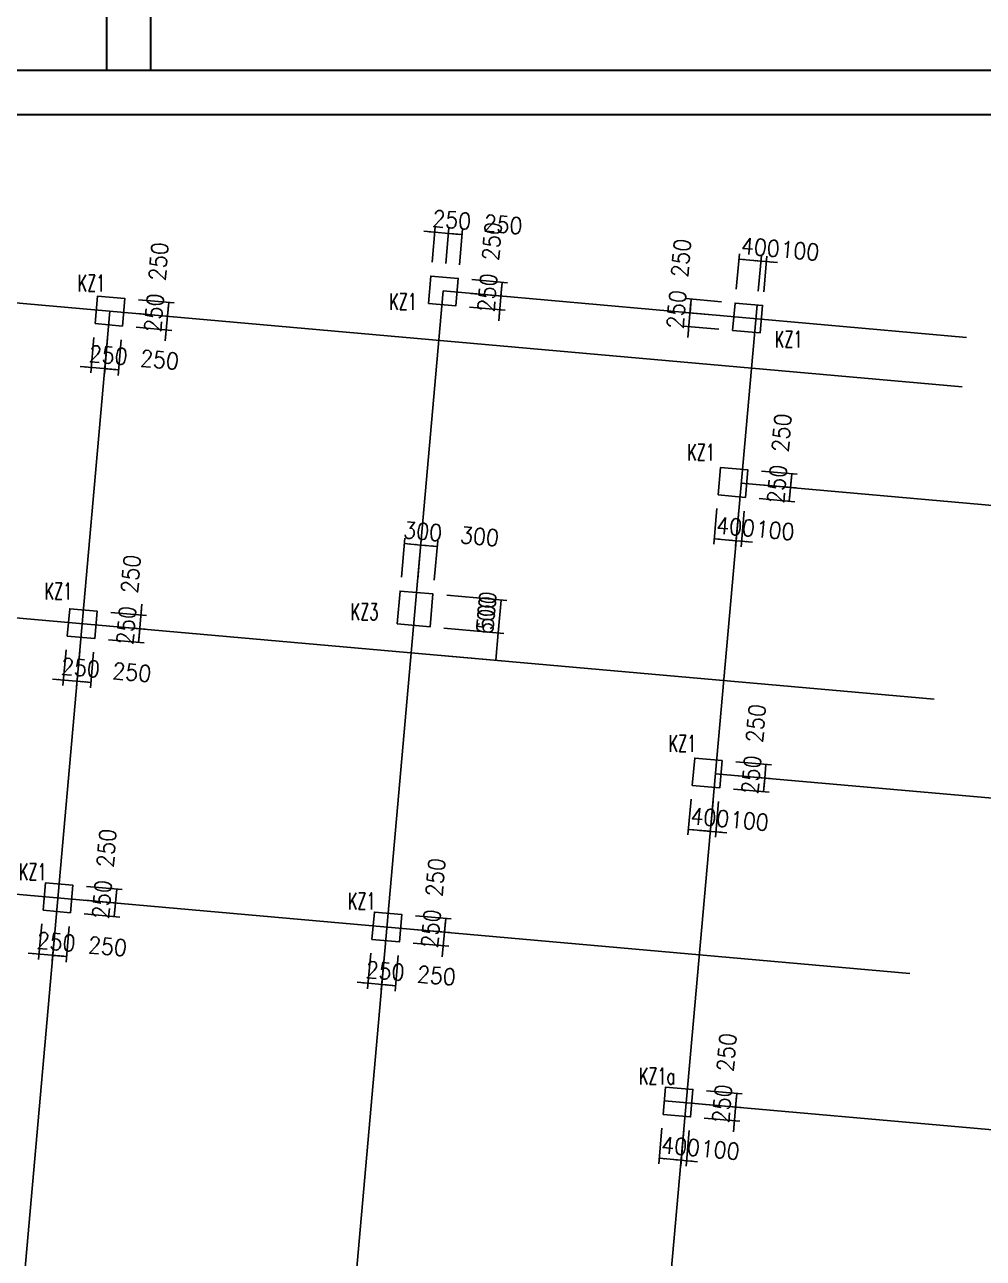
# Model space of a CAD drawing. Extents: x 387171 to 699106, y 11966 to 245688.
# Drawn here: x 574722 to 592139, y 76451 to 98863 of the extents above; entities that cross this region are included whole.
import ezdxf

# ---------------------------------------------------------------- set-up
doc = ezdxf.new("R2010")
doc.units = 0
doc.header["$LTSCALE"] = 100
doc.header["$MEASUREMENT"] = 0
for name, color, linetype in [('COLU', 7, 'Continuous'), ('DIM', 3, 'Continuous'), ('DOTE', 253, 'Continuous'), ('NUM', 7, 'Continuous')]:
    doc.layers.add(name, color=color, linetype=linetype)
doc.styles.get("Standard").update_dxf_attribs({"font": 'standard'})
doc.dimstyles.get("Standard").update_dxf_attribs({"dimtxt": 300, "dimasz": 100, "dimexe": 100, "dimexo": 250, "dimgap": 100, "dimtad": 0, "dimtoh": 1, "dimdec": 0, "dimdsep": 46, "dimcen": 0.09, "dimclrt": 7, "dimadec": 0, "dimazin": 0, "dimtfac": 1, "dimtdec": 4, "dimtofl": 0, "dimtmove": 0, "dimatfit": 3, "dimfxl": 1, "dimtolj": 1, "dimtzin": 0, "dimarcsym": 0})

# ---------------------------------------------------------------- blocks, each defined once
blk = doc.blocks.new('*D3253')
at = {"layer": 'DIM', "color": 0, "linetype": 'ByBlock', "lineweight": -2}
for p, q in [((587297, 90071), (587240, 89424)), ((587696, 90036), (587638, 89388)), ((587249, 89523), (587647, 89488))]:
    blk.add_line(p, q, dxfattribs=at)
for points in [[(587249, 89523), (587350, 89531), (587347, 89498)], [(587647, 89488), (587546, 89480), (587549, 89513)]]:
    blk.add_solid(points, dxfattribs=at)
at = {"layer": 'DIM', "color": 7, "linetype": 'Continuous', "lineweight": -2, "insert": (587640, 89740), "char_height": 300, "width": 576.67, "attachment_point": 5, "rotation": 354.9316}
blk.add_mtext('400', dxfattribs=at)
blk = doc.blocks.new('*D3017')
at = {"layer": 'DIM', "color": 0, "linetype": 'ByBlock', "lineweight": -2}
for p, q in [((587696, 90036), (587638, 89388)), ((587795, 90027), (587738, 89380)), ((587448, 89506), (587946, 89462))]:
    blk.add_line(p, q, dxfattribs=at)
for points in [[(587647, 89488), (587546, 89480), (587549, 89513)], [(587747, 89479), (587848, 89487), (587845, 89454)]]:
    blk.add_solid(points, dxfattribs=at)
at = {"layer": 'DIM', "color": 7, "linetype": 'Continuous', "lineweight": -2, "insert": (588357, 89676), "char_height": 300, "width": 476.67, "attachment_point": 5, "rotation": 354.9316}
blk.add_mtext('100', dxfattribs=at)
blk = doc.blocks.new('*D3213')
at = {"layer": 'DIM', "color": 0, "linetype": 'ByBlock', "lineweight": -2}
for p, q in [((588089, 90503), (588736, 90446)), ((588614, 90205), (588637, 90454)), ((588067, 90254), (588714, 90197))]:
    blk.add_line(p, q, dxfattribs=at)
for points in [[(588637, 90454), (588644, 90353), (588611, 90356)], [(588614, 90205), (588607, 90306), (588640, 90304)]]:
    blk.add_solid(points, dxfattribs=at)
at = {"layer": 'DIM', "color": 7, "linetype": 'Continuous', "lineweight": -2, "insert": (588391, 90517), "char_height": 300, "width": 566.67, "attachment_point": 5, "rotation": 84.9316}
blk.add_mtext('250', dxfattribs=at)
blk = doc.blocks.new('*D3951')
at = {"layer": 'DIM', "color": 0, "linetype": 'ByBlock', "lineweight": -2}
for p, q in [((588111, 90752), (588758, 90695)), ((588637, 90454), (588659, 90703)), ((588089, 90503), (588736, 90446))]:
    blk.add_line(p, q, dxfattribs=at)
for points in [[(588637, 90454), (588629, 90555), (588662, 90553)], [(588659, 90703), (588666, 90602), (588633, 90605)]]:
    blk.add_solid(points, dxfattribs=at)
at = {"layer": 'DIM', "color": 7, "linetype": 'Continuous', "lineweight": -2, "insert": (588474, 91449), "char_height": 300, "width": 566.67, "attachment_point": 5, "rotation": 84.9316}
blk.add_mtext('250', dxfattribs=at)
blk = doc.blocks.new('*D1722')
at = {"layer": 'DIM', "color": 0, "linetype": 'ByBlock', "lineweight": -2}
for p, q in [((575978, 93183), (575921, 92536)), ((576227, 93161), (576170, 92514)), ((575730, 92653), (576378, 92596))]:
    blk.add_line(p, q, dxfattribs=at)
for points in [[(575930, 92636), (575828, 92628), (575831, 92661)], [(576179, 92613), (576280, 92621), (576277, 92588)]]:
    blk.add_solid(points, dxfattribs=at)
at = {"layer": 'DIM', "color": 7, "linetype": 'Continuous', "lineweight": -2, "insert": (576241, 92859), "char_height": 300, "width": 566.67, "attachment_point": 5, "rotation": 354.9316}
blk.add_mtext('250', dxfattribs=at)
blk = doc.blocks.new('*D1337')
at = {"layer": 'DIM', "color": 0, "linetype": 'ByBlock', "lineweight": -2}
for p, q in [((576227, 93161), (576170, 92514)), ((576476, 93139), (576419, 92492)), ((576179, 92613), (576428, 92591))]:
    blk.add_line(p, q, dxfattribs=at)
for points in [[(576179, 92613), (576280, 92621), (576277, 92588)], [(576428, 92591), (576327, 92584), (576329, 92617)]]:
    blk.add_solid(points, dxfattribs=at)
at = {"layer": 'DIM', "color": 7, "linetype": 'Continuous', "lineweight": -2, "insert": (577173, 92776), "char_height": 300, "width": 566.67, "attachment_point": 5, "rotation": 354.9316}
blk.add_mtext('250', dxfattribs=at)
blk = doc.blocks.new('*D2254')
at = {"layer": 'DIM', "color": 0, "linetype": 'ByBlock', "lineweight": -2}
for p, q in [((577277, 93118), (577335, 93766)), ((576769, 93615), (577417, 93558)), ((576747, 93366), (577395, 93309))]:
    blk.add_line(p, q, dxfattribs=at)
for points in [[(577317, 93567), (577309, 93668), (577343, 93665)], [(577295, 93318), (577303, 93216), (577270, 93219)]]:
    blk.add_solid(points, dxfattribs=at)
at = {"layer": 'DIM', "color": 7, "linetype": 'Continuous', "lineweight": -2, "insert": (577072, 93629), "char_height": 300, "width": 566.67, "attachment_point": 5, "rotation": 84.9316}
blk.add_mtext('250', dxfattribs=at)
blk = doc.blocks.new('*D2435')
at = {"layer": 'DIM', "color": 0, "linetype": 'ByBlock', "lineweight": -2}
for p, q in [((576791, 93864), (577439, 93807)), ((577317, 93567), (577339, 93816)), ((576769, 93615), (577417, 93558))]:
    blk.add_line(p, q, dxfattribs=at)
for points in [[(577339, 93816), (577347, 93715), (577314, 93717)], [(577317, 93567), (577309, 93668), (577343, 93665)]]:
    blk.add_solid(points, dxfattribs=at)
at = {"layer": 'DIM', "color": 7, "linetype": 'Continuous', "lineweight": -2, "insert": (577154, 94561), "char_height": 300, "width": 566.67, "attachment_point": 5, "rotation": 84.9316}
blk.add_mtext('250', dxfattribs=at)
blk = doc.blocks.new('*D2053')
at = {"layer": 'DIM', "color": 0, "linetype": 'ByBlock', "lineweight": -2}
for p, q in [((581972, 95111), (582619, 95054)), ((582123, 94546), (582180, 95193)), ((582372, 94524), (582429, 95171))]:
    blk.add_line(p, q, dxfattribs=at)
for points in [[(582171, 95094), (582070, 95086), (582073, 95119)], [(582420, 95072), (582521, 95079), (582518, 95046)]]:
    blk.add_solid(points, dxfattribs=at)
at = {"layer": 'DIM', "color": 7, "linetype": 'Continuous', "lineweight": -2, "insert": (582482, 95317), "char_height": 300, "width": 566.67, "attachment_point": 5, "rotation": 354.9316}
blk.add_mtext('250', dxfattribs=at)
blk = doc.blocks.new('*D2944')
at = {"layer": 'DIM', "color": 0, "linetype": 'ByBlock', "lineweight": -2}
for p, q in [((582372, 94524), (582429, 95171)), ((582420, 95072), (582669, 95050)), ((582621, 94502), (582678, 95149))]:
    blk.add_line(p, q, dxfattribs=at)
for points in [[(582420, 95072), (582521, 95079), (582518, 95046)], [(582669, 95050), (582568, 95042), (582571, 95075)]]:
    blk.add_solid(points, dxfattribs=at)
at = {"layer": 'DIM', "color": 7, "linetype": 'Continuous', "lineweight": -2, "insert": (583415, 95234), "char_height": 300, "width": 566.67, "attachment_point": 5, "rotation": 354.9316}
blk.add_mtext('250', dxfattribs=at)
blk = doc.blocks.new('*D2547')
at = {"layer": 'DIM', "color": 0, "linetype": 'ByBlock', "lineweight": -2}
for p, q in [((582825, 93982), (583473, 93924)), ((583334, 93485), (583391, 94132)), ((582803, 93733), (583451, 93675))]:
    blk.add_line(p, q, dxfattribs=at)
for points in [[(583373, 93933), (583366, 94034), (583399, 94031)], [(583351, 93684), (583359, 93583), (583326, 93586)]]:
    blk.add_solid(points, dxfattribs=at)
at = {"layer": 'DIM', "color": 7, "linetype": 'Continuous', "lineweight": -2, "insert": (583128, 93995), "char_height": 300, "width": 566.67, "attachment_point": 5, "rotation": 84.9316}
blk.add_mtext('250', dxfattribs=at)
blk = doc.blocks.new('*D3312')
at = {"layer": 'DIM', "color": 0, "linetype": 'ByBlock', "lineweight": -2}
for p, q in [((582848, 94231), (583495, 94173)), ((583373, 93933), (583395, 94182)), ((582825, 93982), (583473, 93924))]:
    blk.add_line(p, q, dxfattribs=at)
for points in [[(583395, 94182), (583403, 94081), (583370, 94084)], [(583373, 93933), (583366, 94034), (583399, 94031)]]:
    blk.add_solid(points, dxfattribs=at)
at = {"layer": 'DIM', "color": 7, "linetype": 'Continuous', "lineweight": -2, "insert": (583211, 94928), "char_height": 300, "width": 566.67, "attachment_point": 5, "rotation": 84.9316}
blk.add_mtext('250', dxfattribs=at)
blk = doc.blocks.new('*D4514')
at = {"layer": 'DIM', "color": 0, "linetype": 'ByBlock', "lineweight": -2}
for p, q in [((575475, 87506), (575417, 86858)), ((575724, 87484), (575666, 86836)), ((575227, 86975), (575874, 86918))]:
    blk.add_line(p, q, dxfattribs=at)
for points in [[(575426, 86958), (575325, 86950), (575328, 86983)], [(575675, 86936), (575776, 86943), (575773, 86910)]]:
    blk.add_solid(points, dxfattribs=at)
at = {"layer": 'DIM', "color": 7, "linetype": 'Continuous', "lineweight": -2, "insert": (575737, 87181), "char_height": 300, "width": 566.67, "attachment_point": 5, "rotation": 354.9316}
blk.add_mtext('250', dxfattribs=at)
blk = doc.blocks.new('*D4270')
at = {"layer": 'DIM', "color": 0, "linetype": 'ByBlock', "lineweight": -2}
for p, q in [((575724, 87484), (575666, 86836)), ((575973, 87461), (575915, 86814)), ((575675, 86936), (575924, 86914))]:
    blk.add_line(p, q, dxfattribs=at)
for points in [[(575675, 86936), (575776, 86943), (575773, 86910)], [(575924, 86914), (575823, 86906), (575826, 86939)]]:
    blk.add_solid(points, dxfattribs=at)
at = {"layer": 'DIM', "color": 7, "linetype": 'Continuous', "lineweight": -2, "insert": (576670, 87098), "char_height": 300, "width": 566.67, "attachment_point": 5, "rotation": 354.9316}
blk.add_mtext('250', dxfattribs=at)
blk = doc.blocks.new('*D479')
at = {"layer": 'DIM', "color": 0, "linetype": 'ByBlock', "lineweight": -2}
for p, q in [((576266, 87937), (576913, 87880)), ((576792, 87640), (576814, 87889)), ((576244, 87688), (576891, 87631))]:
    blk.add_line(p, q, dxfattribs=at)
for points in [[(576814, 87889), (576821, 87788), (576788, 87791)], [(576792, 87640), (576784, 87741), (576817, 87738)]]:
    blk.add_solid(points, dxfattribs=at)
at = {"layer": 'DIM', "color": 7, "linetype": 'Continuous', "lineweight": -2, "insert": (576568, 87951), "char_height": 300, "width": 566.67, "attachment_point": 5, "rotation": 84.9316}
blk.add_mtext('250', dxfattribs=at)
blk = doc.blocks.new('*D666')
at = {"layer": 'DIM', "color": 0, "linetype": 'ByBlock', "lineweight": -2}
for p, q in [((576796, 87690), (576853, 88337)), ((576288, 88186), (576935, 88129)), ((576266, 87937), (576913, 87880))]:
    blk.add_line(p, q, dxfattribs=at)
for points in [[(576836, 88138), (576828, 88239), (576861, 88236)], [(576814, 87889), (576821, 87788), (576788, 87791)]]:
    blk.add_solid(points, dxfattribs=at)
at = {"layer": 'DIM', "color": 7, "linetype": 'Continuous', "lineweight": -2, "insert": (576651, 88884), "char_height": 300, "width": 566.67, "attachment_point": 5, "rotation": 84.9316}
blk.add_mtext('250', dxfattribs=at)
blk = doc.blocks.new('*D418')
at = {"layer": 'DIM', "color": 0, "linetype": 'ByBlock', "lineweight": -2}
for p, q in [((575033, 82525), (574975, 81878)), ((575282, 82503), (575224, 81856)), ((574785, 81995), (575432, 81938))]:
    blk.add_line(p, q, dxfattribs=at)
for points in [[(574984, 81977), (574883, 81970), (574886, 82003)], [(575233, 81955), (575334, 81963), (575331, 81930)]]:
    blk.add_solid(points, dxfattribs=at)
at = {"layer": 'DIM', "color": 7, "linetype": 'Continuous', "lineweight": -2, "insert": (575295, 82201), "char_height": 300, "width": 566.67, "attachment_point": 5, "rotation": 354.9316}
blk.add_mtext('250', dxfattribs=at)
blk = doc.blocks.new('*D1185')
at = {"layer": 'DIM', "color": 0, "linetype": 'ByBlock', "lineweight": -2}
for p, q in [((575282, 82503), (575224, 81856)), ((575531, 82481), (575473, 81834)), ((575233, 81955), (575482, 81933))]:
    blk.add_line(p, q, dxfattribs=at)
for points in [[(575233, 81955), (575334, 81963), (575331, 81930)], [(575482, 81933), (575381, 81925), (575384, 81959)]]:
    blk.add_solid(points, dxfattribs=at)
at = {"layer": 'DIM', "color": 7, "linetype": 'Continuous', "lineweight": -2, "insert": (576228, 82118), "char_height": 300, "width": 566.67, "attachment_point": 5, "rotation": 354.9316}
blk.add_mtext('250', dxfattribs=at)
blk = doc.blocks.new('*D929')
at = {"layer": 'DIM', "color": 0, "linetype": 'ByBlock', "lineweight": -2}
for p, q in [((575824, 82957), (576472, 82900)), ((575802, 82708), (576449, 82651)), ((576350, 82659), (576372, 82908))]:
    blk.add_line(p, q, dxfattribs=at)
for points in [[(576350, 82659), (576342, 82760), (576375, 82758)], [(576372, 82908), (576380, 82807), (576347, 82810)]]:
    blk.add_solid(points, dxfattribs=at)
at = {"layer": 'DIM', "color": 7, "linetype": 'Continuous', "lineweight": -2, "insert": (576126, 82971), "char_height": 300, "width": 566.67, "attachment_point": 5, "rotation": 84.9316}
blk.add_mtext('250', dxfattribs=at)
blk = doc.blocks.new('*D1693')
at = {"layer": 'DIM', "color": 0, "linetype": 'ByBlock', "lineweight": -2}
for p, q in [((575846, 83206), (576494, 83149)), ((576372, 82908), (576394, 83157)), ((575824, 82957), (576472, 82900))]:
    blk.add_line(p, q, dxfattribs=at)
for points in [[(576394, 83157), (576402, 83056), (576369, 83059)], [(576372, 82908), (576364, 83009), (576397, 83007)]]:
    blk.add_solid(points, dxfattribs=at)
at = {"layer": 'DIM', "color": 7, "linetype": 'Continuous', "lineweight": -2, "insert": (576209, 83903), "char_height": 300, "width": 566.67, "attachment_point": 5, "rotation": 84.9316}
blk.add_mtext('250', dxfattribs=at)
blk = doc.blocks.new('*D3630')
at = {"layer": 'DIM', "color": 0, "linetype": 'ByBlock', "lineweight": -2}
for p, q in [((587380, 93829), (586732, 93886)), ((586832, 93877), (586810, 93628)), ((587358, 93580), (586710, 93637))]:
    blk.add_line(p, q, dxfattribs=at)
for points in [[(586810, 93628), (586802, 93729), (586835, 93726)], [(586832, 93877), (586840, 93776), (586806, 93779)]]:
    blk.add_solid(points, dxfattribs=at)
at = {"layer": 'DIM', "color": 7, "linetype": 'Continuous', "lineweight": -2, "insert": (586647, 94623), "char_height": 300, "width": 566.67, "attachment_point": 5, "rotation": 84.9316}
blk.add_mtext('250', dxfattribs=at)
blk = doc.blocks.new('*D4511')
at = {"layer": 'DIM', "color": 0, "linetype": 'ByBlock', "lineweight": -2}
for p, q in [((586827, 93827), (586770, 93180)), ((587358, 93580), (586710, 93637)), ((587336, 93331), (586688, 93388))]:
    blk.add_line(p, q, dxfattribs=at)
for points in [[(586810, 93628), (586802, 93729), (586835, 93726)], [(586788, 93379), (586795, 93278), (586762, 93281)]]:
    blk.add_solid(points, dxfattribs=at)
at = {"layer": 'DIM', "color": 7, "linetype": 'Continuous', "lineweight": -2, "insert": (586564, 93690), "char_height": 300, "width": 566.67, "attachment_point": 5, "rotation": 84.9316}
blk.add_mtext('250', dxfattribs=at)
blk = doc.blocks.new('*D4139')
at = {"layer": 'DIM', "color": 0, "linetype": 'ByBlock', "lineweight": -2}
for p, q in [((587651, 94056), (587708, 94703)), ((587699, 94603), (588098, 94568)), ((588049, 94020), (588107, 94668))]:
    blk.add_line(p, q, dxfattribs=at)
for points in [[(587699, 94603), (587800, 94611), (587798, 94578)], [(588098, 94568), (587997, 94560), (588000, 94593)]]:
    blk.add_solid(points, dxfattribs=at)
at = {"layer": 'DIM', "color": 7, "linetype": 'Continuous', "lineweight": -2, "insert": (588090, 94820), "char_height": 300, "width": 576.67, "attachment_point": 5, "rotation": 354.9316}
blk.add_mtext('400', dxfattribs=at)
blk = doc.blocks.new('*D497')
at = {"layer": 'DIM', "color": 0, "linetype": 'ByBlock', "lineweight": -2}
for p, q in [((587899, 94586), (588397, 94542)), ((588049, 94020), (588107, 94668)), ((588149, 94011), (588206, 94659))]:
    blk.add_line(p, q, dxfattribs=at)
for points in [[(588098, 94568), (587997, 94560), (588000, 94593)], [(588197, 94559), (588299, 94567), (588296, 94534)]]:
    blk.add_solid(points, dxfattribs=at)
at = {"layer": 'DIM', "color": 7, "linetype": 'Continuous', "lineweight": -2, "insert": (588807, 94756), "char_height": 300, "width": 476.67, "attachment_point": 5, "rotation": 354.9316}
blk.add_mtext('100', dxfattribs=at)
blk = doc.blocks.new('*D114')
at = {"layer": 'DIM', "color": 0, "linetype": 'ByBlock', "lineweight": -2}
for p, q in [((586829, 84792), (586772, 84144)), ((587228, 84757), (587170, 84109)), ((586781, 84244), (587179, 84209))]:
    blk.add_line(p, q, dxfattribs=at)
for points in [[(586781, 84244), (586882, 84252), (586879, 84219)], [(587179, 84209), (587078, 84201), (587081, 84234)]]:
    blk.add_solid(points, dxfattribs=at)
at = {"layer": 'DIM', "color": 7, "linetype": 'Continuous', "lineweight": -2, "insert": (587172, 84460), "char_height": 300, "width": 576.67, "attachment_point": 5, "rotation": 354.9316}
blk.add_mtext('400', dxfattribs=at)
blk = doc.blocks.new('*D855')
at = {"layer": 'DIM', "color": 0, "linetype": 'ByBlock', "lineweight": -2}
for p, q in [((587228, 84757), (587170, 84109)), ((587327, 84748), (587270, 84100)), ((586980, 84226), (587478, 84182))]:
    blk.add_line(p, q, dxfattribs=at)
for points in [[(587179, 84209), (587078, 84201), (587081, 84234)], [(587279, 84200), (587380, 84208), (587377, 84174)]]:
    blk.add_solid(points, dxfattribs=at)
at = {"layer": 'DIM', "color": 7, "linetype": 'Continuous', "lineweight": -2, "insert": (587889, 84397), "char_height": 300, "width": 476.67, "attachment_point": 5, "rotation": 354.9316}
blk.add_mtext('100', dxfattribs=at)
blk = doc.blocks.new('*D632')
at = {"layer": 'DIM', "color": 0, "linetype": 'ByBlock', "lineweight": -2}
for p, q in [((587620, 85224), (588268, 85166)), ((588146, 84926), (588168, 85175)), ((587598, 84975), (588246, 84917))]:
    blk.add_line(p, q, dxfattribs=at)
for points in [[(588168, 85175), (588176, 85074), (588143, 85077)], [(588146, 84926), (588138, 85027), (588172, 85024)]]:
    blk.add_solid(points, dxfattribs=at)
at = {"layer": 'DIM', "color": 7, "linetype": 'Continuous', "lineweight": -2, "insert": (587923, 85237), "char_height": 300, "width": 566.67, "attachment_point": 5, "rotation": 84.9316}
blk.add_mtext('250', dxfattribs=at)
blk = doc.blocks.new('*D797')
at = {"layer": 'DIM', "color": 0, "linetype": 'ByBlock', "lineweight": -2}
for p, q in [((587643, 85473), (588290, 85415)), ((588168, 85175), (588190, 85424)), ((587620, 85224), (588268, 85166))]:
    blk.add_line(p, q, dxfattribs=at)
for points in [[(588190, 85424), (588198, 85323), (588165, 85326)], [(588168, 85175), (588161, 85276), (588194, 85273)]]:
    blk.add_solid(points, dxfattribs=at)
at = {"layer": 'DIM', "color": 7, "linetype": 'Continuous', "lineweight": -2, "insert": (588006, 86170), "char_height": 300, "width": 566.67, "attachment_point": 5, "rotation": 84.9316}
blk.add_mtext('250', dxfattribs=at)
blk = doc.blocks.new('*D2624')
at = {"layer": 'DIM', "color": 0, "linetype": 'ByBlock', "lineweight": -2}
for p, q in [((586299, 78815), (586242, 78168)), ((586698, 78780), (586640, 78133)), ((586251, 78268), (586649, 78232))]:
    blk.add_line(p, q, dxfattribs=at)
for points in [[(586251, 78268), (586352, 78275), (586349, 78242)], [(586649, 78232), (586548, 78224), (586551, 78258)]]:
    blk.add_solid(points, dxfattribs=at)
at = {"layer": 'DIM', "color": 7, "linetype": 'Continuous', "lineweight": -2, "insert": (586641, 78484), "char_height": 300, "width": 576.67, "attachment_point": 5, "rotation": 354.9316}
blk.add_mtext('400', dxfattribs=at)
blk = doc.blocks.new('*D2818')
at = {"layer": 'DIM', "color": 0, "linetype": 'ByBlock', "lineweight": -2}
for p, q in [((586698, 78780), (586640, 78133)), ((586797, 78771), (586740, 78124)), ((586450, 78250), (586948, 78206))]:
    blk.add_line(p, q, dxfattribs=at)
for points in [[(586649, 78232), (586548, 78224), (586551, 78258)], [(586749, 78223), (586850, 78231), (586847, 78198)]]:
    blk.add_solid(points, dxfattribs=at)
at = {"layer": 'DIM', "color": 7, "linetype": 'Continuous', "lineweight": -2, "insert": (587359, 78420), "char_height": 300, "width": 476.67, "attachment_point": 5, "rotation": 354.9316}
blk.add_mtext('100', dxfattribs=at)
blk = doc.blocks.new('*D2565')
at = {"layer": 'DIM', "color": 0, "linetype": 'ByBlock', "lineweight": -2}
for p, q in [((587598, 78750), (587656, 79398)), ((587090, 79247), (587738, 79190)), ((587068, 78998), (587716, 78941))]:
    blk.add_line(p, q, dxfattribs=at)
for points in [[(587638, 79199), (587630, 79300), (587664, 79297)], [(587616, 78950), (587624, 78848), (587591, 78851)]]:
    blk.add_solid(points, dxfattribs=at)
at = {"layer": 'DIM', "color": 7, "linetype": 'Continuous', "lineweight": -2, "insert": (587393, 79261), "char_height": 300, "width": 566.67, "attachment_point": 5, "rotation": 84.9316}
blk.add_mtext('250', dxfattribs=at)
blk = doc.blocks.new('*D3330')
at = {"layer": 'DIM', "color": 0, "linetype": 'ByBlock', "lineweight": -2}
for p, q in [((587112, 79496), (587760, 79439)), ((587638, 79199), (587660, 79448)), ((587090, 79247), (587738, 79190))]:
    blk.add_line(p, q, dxfattribs=at)
for points in [[(587660, 79448), (587668, 79347), (587635, 79349)], [(587638, 79199), (587630, 79300), (587664, 79297)]]:
    blk.add_solid(points, dxfattribs=at)
at = {"layer": 'DIM', "color": 7, "linetype": 'Continuous', "lineweight": -2, "insert": (587475, 80193), "char_height": 300, "width": 566.67, "attachment_point": 5, "rotation": 84.9316}
blk.add_mtext('250', dxfattribs=at)
blk = doc.blocks.new('*D258')
at = {"layer": 'DIM', "color": 0, "linetype": 'ByBlock', "lineweight": -2}
for p, q in [((581009, 81995), (580952, 81348)), ((581258, 81973), (581201, 81326)), ((580762, 81465), (581409, 81408))]:
    blk.add_line(p, q, dxfattribs=at)
for points in [[(580961, 81447), (580860, 81440), (580863, 81473)], [(581210, 81425), (581311, 81433), (581308, 81400)]]:
    blk.add_solid(points, dxfattribs=at)
at = {"layer": 'DIM', "color": 7, "linetype": 'Continuous', "lineweight": -2, "insert": (581272, 81671), "char_height": 300, "width": 566.67, "attachment_point": 5, "rotation": 354.9316}
blk.add_mtext('250', dxfattribs=at)
blk = doc.blocks.new('*D4427')
at = {"layer": 'DIM', "color": 0, "linetype": 'ByBlock', "lineweight": -2}
for p, q in [((581258, 81973), (581201, 81326)), ((581507, 81951), (581450, 81304)), ((581210, 81425), (581459, 81403))]:
    blk.add_line(p, q, dxfattribs=at)
for points in [[(581210, 81425), (581311, 81433), (581308, 81400)], [(581459, 81403), (581358, 81395), (581361, 81429)]]:
    blk.add_solid(points, dxfattribs=at)
at = {"layer": 'DIM', "color": 7, "linetype": 'Continuous', "lineweight": -2, "insert": (582204, 81588), "char_height": 300, "width": 566.67, "attachment_point": 5, "rotation": 354.9316}
blk.add_mtext('250', dxfattribs=at)
blk = doc.blocks.new('*D749')
at = {"layer": 'DIM', "color": 0, "linetype": 'ByBlock', "lineweight": -2}
for p, q in [((582309, 81930), (582366, 82578)), ((581801, 82427), (582448, 82369)), ((581779, 82178), (582426, 82120))]:
    blk.add_line(p, q, dxfattribs=at)
for points in [[(582348, 82378), (582341, 82479), (582374, 82476)], [(582326, 82129), (582334, 82028), (582301, 82031)]]:
    blk.add_solid(points, dxfattribs=at)
at = {"layer": 'DIM', "color": 7, "linetype": 'Continuous', "lineweight": -2, "insert": (582103, 82441), "char_height": 300, "width": 566.67, "attachment_point": 5, "rotation": 84.9316}
blk.add_mtext('250', dxfattribs=at)
blk = doc.blocks.new('*D936')
at = {"layer": 'DIM', "color": 0, "linetype": 'ByBlock', "lineweight": -2}
for p, q in [((581823, 82676), (582470, 82619)), ((582348, 82378), (582371, 82627)), ((581801, 82427), (582448, 82369))]:
    blk.add_line(p, q, dxfattribs=at)
for points in [[(582348, 82378), (582341, 82479), (582374, 82476)], [(582371, 82627), (582378, 82526), (582345, 82529)]]:
    blk.add_solid(points, dxfattribs=at)
at = {"layer": 'DIM', "color": 7, "linetype": 'Continuous', "lineweight": -2, "insert": (582186, 83373), "char_height": 300, "width": 566.67, "attachment_point": 5, "rotation": 84.9316}
blk.add_mtext('250', dxfattribs=at)
blk = doc.blocks.new('*D3551')
at = {"layer": 'DIM', "color": 0, "linetype": 'ByBlock', "lineweight": -2}
for p, q in [((582389, 88499), (583480, 88402)), ((583380, 88411), (583327, 87813)), ((582336, 87901), (583427, 87804))]:
    blk.add_line(p, q, dxfattribs=at)
for points in [[(583380, 88411), (583388, 88310), (583355, 88313)], [(583327, 87813), (583319, 87914), (583353, 87911)]]:
    blk.add_solid(points, dxfattribs=at)
at = {"layer": 'DIM', "color": 7, "linetype": 'Continuous', "lineweight": -2, "insert": (583105, 88134), "char_height": 300, "width": 556.67, "attachment_point": 5, "rotation": 84.9316}
blk.add_mtext('600', dxfattribs=at)
blk = doc.blocks.new('*D2443')
at = {"layer": 'DIM', "color": 0, "linetype": 'ByBlock', "lineweight": -2}
for p, q in [((582336, 87901), (583427, 87804)), ((583327, 87813), (583283, 87315)), ((582292, 87403), (583383, 87306))]:
    blk.add_line(p, q, dxfattribs=at)
for points in [[(583327, 87813), (583335, 87712), (583302, 87715)], [(583283, 87315), (583275, 87416), (583308, 87413)]]:
    blk.add_solid(points, dxfattribs=at)
at = {"layer": 'DIM', "color": 7, "linetype": 'Continuous', "lineweight": -2, "insert": (583112, 88217), "char_height": 300, "width": 566.67, "attachment_point": 5, "rotation": 84.9316}
blk.add_mtext('500', dxfattribs=at)
blk = doc.blocks.new('*D3193')
at = {"layer": 'DIM', "color": 0, "linetype": 'ByBlock', "lineweight": -2}
for p, q in [((581565, 88823), (581628, 89536)), ((581619, 89437), (581918, 89410)), ((581864, 88796), (581927, 89510))]:
    blk.add_line(p, q, dxfattribs=at)
for points in [[(581619, 89437), (581720, 89444), (581717, 89411)], [(581918, 89410), (581817, 89402), (581820, 89436)]]:
    blk.add_solid(points, dxfattribs=at)
at = {"layer": 'DIM', "color": 7, "linetype": 'Continuous', "lineweight": -2, "insert": (581955, 89658), "char_height": 300, "width": 566.67, "attachment_point": 5, "rotation": 354.9316}
blk.add_mtext('300', dxfattribs=at)
blk = doc.blocks.new('*D2195')
at = {"layer": 'DIM', "color": 0, "linetype": 'ByBlock', "lineweight": -2}
for p, q in [((581864, 88796), (581927, 89510)), ((582162, 88770), (582226, 89483)), ((581918, 89410), (582217, 89384))]:
    blk.add_line(p, q, dxfattribs=at)
for points in [[(581918, 89410), (582019, 89418), (582016, 89385)], [(582217, 89384), (582116, 89376), (582119, 89409)]]:
    blk.add_solid(points, dxfattribs=at)
at = {"layer": 'DIM', "color": 7, "linetype": 'Continuous', "lineweight": -2, "insert": (582987, 89566), "char_height": 300, "width": 566.67, "attachment_point": 5, "rotation": 354.9316}
blk.add_mtext('300', dxfattribs=at)
blk = doc.blocks.new('后浇带现场')
at = {"color": 6, "lineweight": 30}
for points in [[(806265, 663346), (787754, 674230), (759207, 674230), (759207, 625070)], [(805860, 662656), (787536, 673430), (760007, 673430), (760007, 625070)], [(781539, 625070), (706851, 625070)], [(780665, 624270), (707583, 624270)]]:
    blk.add_lwpolyline(points, dxfattribs=at)

msp = doc.modelspace()

# ---------------------------------------------------------------- linework, layer by layer
at = {"layer": 'COLU'}
for points in [[(582056.3, 93798.8), (582554.3, 93754.6), (582598.5, 94252.7), (582100.4, 94296.8)], [(576000.2, 93432.4), (576498.3, 93388.2), (576542.4, 93886.3), (576044.4, 93930.4)], [(587584.6, 93308.5), (588082.6, 93264.3), (588126.8, 93762.4), (587628.7, 93806.5)], [(587319.5, 90320.2), (587817.6, 90276), (587861.7, 90774.1), (587363.7, 90818.3)], [(581489.6, 87976.1), (582087.3, 87923.1), (582140.3, 88520.7), (581542.7, 88573.7)], [(575496.7, 87754.7), (575994.7, 87710.5), (576038.9, 88208.5), (575540.8, 88252.7)], [(586851.3, 85040.9), (587349.4, 84996.8), (587393.5, 85494.8), (586895.5, 85539)], [(575054.9, 82774.2), (575553, 82730.1), (575597.2, 83228.1), (575099.1, 83272.3)], [(581031.5, 82244.2), (581529.5, 82200), (581573.7, 82698), (581075.6, 82742.2)], [(586321.2, 79064.4), (586819.3, 79020.2), (586863.5, 79518.3), (586365.4, 79562.4)]]:
    msp.add_lwpolyline(points, close=True, dxfattribs=at)
at = {"layer": 'DOTE'}
for p, q in [((571158.1, 94112.8), (591751.3, 92286.4)), ((582327.4, 94025.7), (578097.3, 46331.5)), ((591830.8, 93182.9), (582327.4, 94025.7)), ((588027.2, 93771.2), (583775, 45828)), ((576271.3, 93659.3), (572120.8, 46861.6)), ((665484.9, 83638.6), (587740.1, 90533.9)), ((570388.9, 88458.7), (591247.7, 86608.7)), ((665016.7, 78359.4), (587271.8, 85254.6)), ((563058.1, 84089.2), (590806, 81628.2)), ((586343.3, 79313.4), (664486.6, 72382.8))]:
    msp.add_line(p, q, dxfattribs=at)

# ---------------------------------------------------------------- block references
at = {"color": 3, "lineweight": 30}
msp.add_blockref('后浇带现场', (-182998.7, -527042.1), dxfattribs=at)

# ---------------------------------------------------------------- texts
at = {"layer": 'NUM', "color": 200, "width": 0.7}
for s, p in [('KZ1', (575687.8, 94017.1)), ('KZ1', (581346.2, 93680.1)), ('KZ1', (588351.4, 92995.9)), ('KZ1', (586763, 90943.5)), ('KZ1', (575083.7, 88420.7)), ('KZ3', (580647.7, 88046.7)), ('KZ1', (586422.5, 85653.4)), ('KZ1', (574618.4, 83321.1)), ('KZ1', (580595, 82791)), ('KZ1a', (585884.7, 79611.3))]:
    msp.add_text(s, height=300, dxfattribs=at).set_placement(p)

# ---------------------------------------------------------------- dimensions: what is measured, and where the dimension line sits
at = {"layer": 'DIM', "color": 200}
for p1, p2, distance, picture, middle in [((582100.4, 94296.8), (582349.5, 94274.8), 800, '*D2053', (581976, 95362)), ((582349.5, 94274.8), (582598.5, 94252.7), 800, '*D2944', (582908.5, 95279.3)), ((582576.4, 94003.7), (582598.5, 94252.7), -800, '*D3312', (583165.6, 94421.3)), ((587628.7, 93806.5), (588027.2, 93771.2), 800, '*D4139', (587504.3, 94871.7)), ((576520.3, 93637.2), (576542.4, 93886.3), -800, '*D2435', (577109.5, 94054.9)), ((587628.7, 93806.5), (587606.7, 93557.5), -800, '*D3630', (586602.1, 94116.5)), ((588027.2, 93771.2), (588126.8, 93762.4), 800, '*D497', (588420.7, 94790.4)), ((582554.3, 93754.6), (582576.4, 94003.7), -800, '*D2547', (583082.9, 93488.8)), ((576498.3, 93388.2), (576520.3, 93637.2), -800, '*D2254', (577026.8, 93122.4)), ((587606.7, 93557.5), (587584.6, 93308.5), -800, '*D4511', (586519.4, 93184)), ((576000.2, 93432.4), (576249.2, 93410.3), -800, '*D1722', (575734.4, 92903.8)), ((576249.2, 93410.3), (576498.3, 93388.2), -800, '*D1337', (576666.9, 92821.1)), ((587839.7, 90525.1), (587861.7, 90774.1), -800, '*D3951', (588428.9, 90942.7)), ((587817.6, 90276), (587839.7, 90525.1), -800, '*D3213', (588346.2, 90010.2)), ((587319.5, 90320.2), (587718, 90284.9), -800, '*D3253', (587053.7, 89791.6)), ((587718, 90284.9), (587817.6, 90276), -800, '*D3017', (587970.1, 89710.4)), ((581542.7, 88573.7), (581841.5, 88547.2), 866.3, '*D3193', (581424.1, 89705)), ((576016.8, 87959.5), (576038.9, 88208.5), -800, '*D666', (576606, 88377.2)), ((582140.3, 88520.7), (582087.3, 87923.1), 1244.8, '*D3551', (583104.7, 88134)), ((575994.7, 87710.5), (576016.8, 87959.5), -800, '*D479', (576523.3, 87444.7)), ((575496.7, 87754.7), (575745.7, 87732.6), -800, '*D4514', (575230.8, 87226.1)), ((575745.7, 87732.6), (575994.7, 87710.5), -800, '*D4270', (576163.3, 87143.4)), ((587371.4, 85245.8), (587393.5, 85494.8), -800, '*D797', (587960.6, 85663.5)), ((587349.4, 84996.8), (587371.4, 85245.8), -800, '*D632', (587877.9, 84731)), ((586851.3, 85040.9), (587249.7, 85005.6), -800, '*D114', (586585.5, 84512.4)), ((587249.7, 85005.6), (587349.4, 84996.8), -800, '*D855', (587501.9, 84431.1)), ((575575.1, 82979.1), (575597.2, 83228.1), -800, '*D1693', (576164.3, 83396.7)), ((581551.6, 82449), (581573.7, 82698), -800, '*D936', (582140.8, 82866.7)), ((575553, 82730.1), (575575.1, 82979.1), -800, '*D929', (576081.6, 82464.2)), ((575054.9, 82774.2), (575304, 82752.1), -800, '*D418', (574789.1, 82245.6)), ((575304, 82752.1), (575553, 82730.1), -800, '*D1185', (575721.6, 82162.9)), ((581529.5, 82200), (581551.6, 82449), -800, '*D749', (582058.1, 81934.2)), ((581031.5, 82244.2), (581280.5, 82222.1), -800, '*D258', (580765.7, 81715.6)), ((581280.5, 82222.1), (581529.5, 82200), -800, '*D4427', (581698.2, 81632.9)), ((586841.4, 79269.3), (586863.5, 79518.3), -800, '*D3330', (587430.6, 79686.9)), ((586819.3, 79020.2), (586841.4, 79269.3), -800, '*D2565', (587347.9, 78754.4)), ((586321.2, 79064.4), (586719.7, 79029.1), -800, '*D2624', (586055.4, 78535.8)), ((586719.7, 79029.1), (586819.3, 79020.2), -800, '*D2818', (586971.8, 78454.5))]:
    dim = msp.add_aligned_dim(p1=p1, p2=p2, distance=distance, dimstyle='Standard', dxfattribs=at)
    dim.commit()
    dim.dimension.update_dxf_attribs({"geometry": picture, "text_midpoint": middle})
for base, p1, p2, angle, picture, middle in [((582216.8, 89383.7), (581841.5, 88547.2), (582140.3, 88520.7), 174.93165, '*D2195', (582456.2, 89613.5)), ((583283.1, 87315.1), (582087.3, 87923.1), (582043.1, 87425), 84.93165, '*D2443', (583056.1, 87586.2))]:
    dim = msp.add_linear_dim(base=base, p1=p1, p2=p2, angle=angle, dimstyle='Standard', dxfattribs=at)
    dim.commit()
    dim.dimension.update_dxf_attribs({"geometry": picture, "text_midpoint": middle})

doc.saveas('drawing.dxf')
